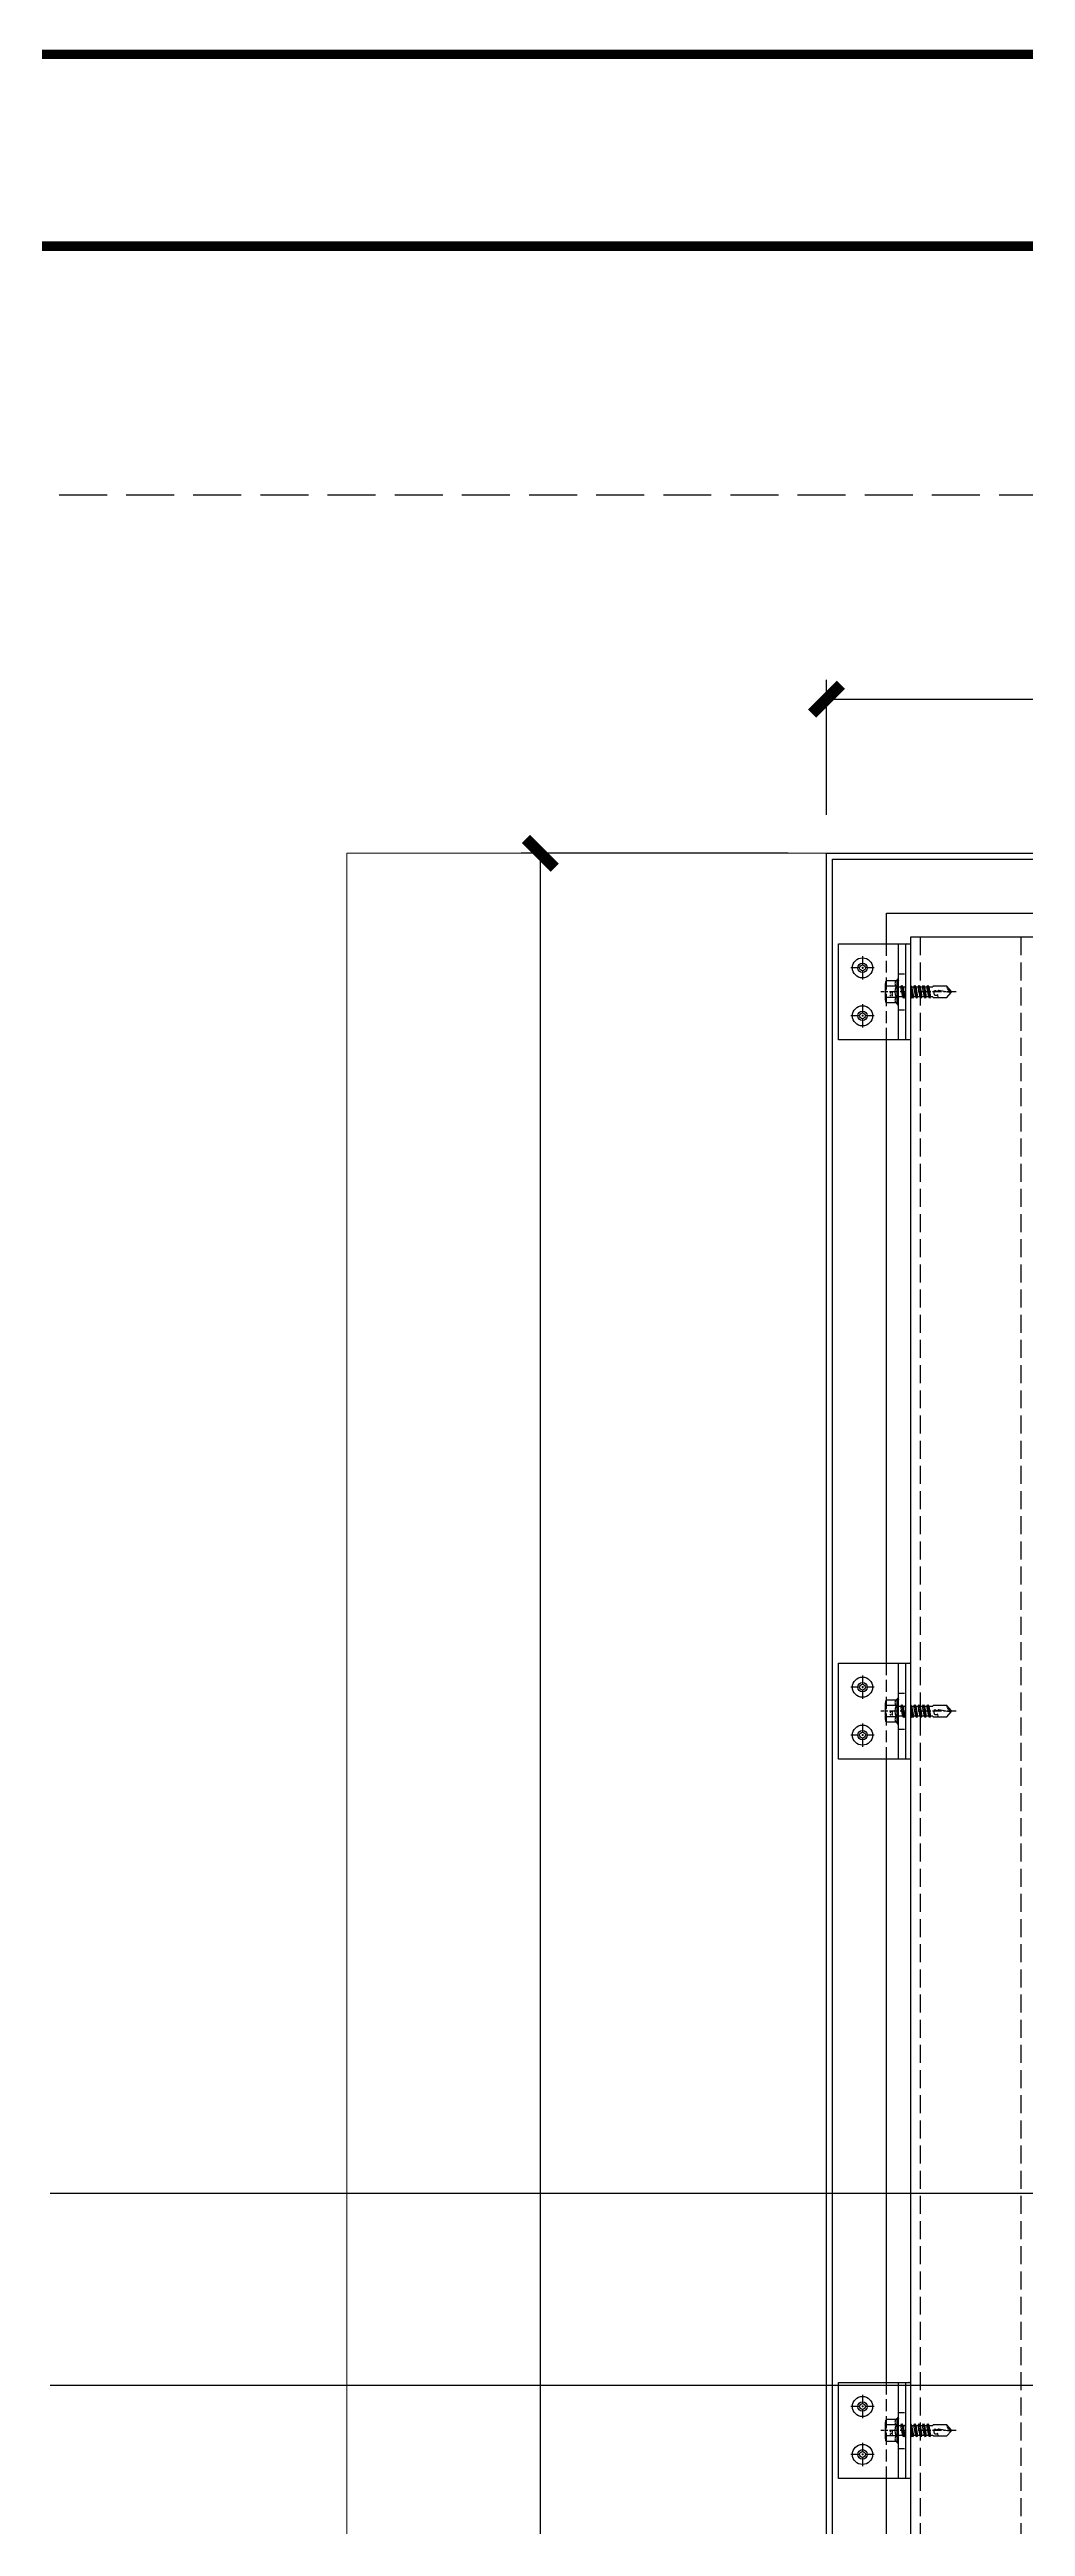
# Model space of a CAD drawing. Extents: x -202236 to 1002404, y -663931 to 1550022.
# Drawn here: x 15898 to 16305, y -355115 to -354082 of the extents above; entities that cross this region are included whole.
import ezdxf
from ezdxf.enums import TextEntityAlignment as Align
from ezdxf.xclip import XClip

# ---------------------------------------------------------------- set-up
doc = ezdxf.new("R2010")
doc.units = 0
for name, pattern in [('CENTER', [2, 1.25, -0.25, 0.25, -0.25]), ('ZN-CENTER', [2, 1.25, -0.25, 0.25, -0.25]), ('ZN-DASH', [0.35, 0.25, -0.1])]:
    doc.linetypes.add(name, pattern=pattern)
for name, color, linetype in [('!ZN1-填充-8', 8, 'Continuous'), ('!ZN3-铝板幕墙-3', 3, 'Continuous'), ('!ZN4-辅助材料-1', 1, 'Continuous'), ('!ZN4-配件-11', 11, 'Continuous'), ('!ZN5-钢材投影-40', 40, 'Continuous'), ('!ZN5-铝材投影-112', 112, 'Continuous'), ('!ZN6-虚线-8', 8, 'ZN-DASH'), ('0-cxFrame', 155, 'Continuous'), ('DIM', 173, 'Continuous')]:
    doc.layers.add(name, color=color, linetype=linetype)
doc.layers.add('0-cxText', color=131, linetype='Continuous', lineweight=25)
doc.layers.add('A-WALL-HATCH', color=8, linetype='Continuous', lineweight=13)
doc.styles.add('cx_tuming', font='simhei.ttf')
doc.styles.add('cx_tuqian1', font='')
doc.styles.add('DHTEXT-1', font='ROMANS.shx', dxfattribs={"width": 0.7, "bigfont": 'CHINESE.shx'})
doc.styles.add('黑体', font='simhei.ttf', dxfattribs={"height": 12})
doc.styles.get('cx_tuqian1').set_extended_font_data('SimSun')
doc.dimstyles.new('ZN8', dxfattribs={"dimscale": 8, "dimtxt": 2.5, "dimasz": 1.5, "dimexe": 1, "dimexo": 2, "dimgap": 0.9, "dimtad": 1, "dimdec": 0, "dimdsep": 46, "dimtxsty": 'DHTEXT-1', "dimblk": 'ARCHTICK', "dimcen": 2.5, "dimclrd": 173, "dimclre": 173, "dimclrt": 7, "dimazin": 2, "dimtfac": 1, "dimtix": 1, "dimtmove": 2, "dimatfit": 3, "dimfxl": 0, "dimarcsym": 0})

# ---------------------------------------------------------------- blocks, each defined once
blk = doc.blocks.new('*U188')
at = {"color": 0, "linetype": 'ZN-CENTER', "ltscale": 3}
blk.add_line((24, 0), (-7.3, 0), dxfattribs=at)
at = {"ltscale": 10}
for p, q in [((-5.4, -3.5), (-5.4, 3.5)), ((-1, 4.6), (-4.9, 4.6)), ((-1, 2.3), (-4.9, 2.3)), ((-0.6, -5.1), (-0.6, 5.1)), ((-0.2, 5.5), (0, 4.8)), ((0, -4.8), (0, 4.8)), ((0, 2.1), (14.3, 2.1)), ((1.4, 2.7), (2.2, -2.7)), ((3.2, 2.7), (4, -2.7)), ((5, 2.7), (5.8, -2.7)), ((6.8, 2.7), (7.6, -2.7)), ((8.6, 2.7), (9.4, -2.7)), ((10.4, 2.7), (11.2, -2.7)), ((12.2, 2.7), (13, -2.7)), ((-1, -2.3), (-4.9, -2.3)), ((-1, -4.6), (-4.9, -4.6)), ((-0.2, -5.5), (0, -4.8)), ((14.3, -2.1), (0, -2.1))]:
    blk.add_line(p, q, dxfattribs=at)
for points in [[(1.8, -2.1), (1, 2.1), (1.4, 2.7), (1.8, 2.1), (2.6, -2.1), (2.2, -2.7)], [(3.6, -2.1), (2.8, 2.1), (3.2, 2.7), (3.6, 2.1), (4.4, -2.1), (4, -2.7)], [(5.4, -2.1), (4.6, 2.1), (5, 2.7), (5.4, 2.1), (6.2, -2.1), (5.8, -2.7)], [(7.2, -2.1), (6.4, 2.1), (6.8, 2.7), (7.2, 2.1), (8, -2.1), (7.6, -2.7)], [(9, -2.1), (8.2, 2.1), (8.6, 2.7), (9, 2.1), (9.8, -2.1), (9.4, -2.7)], [(10.8, -2.1), (10, 2.1), (10.4, 2.7), (10.8, 2.1), (11.6, -2.1), (11.2, -2.7)], [(12.6, -2.1), (11.8, 2.1), (12.2, 2.7), (12.6, 2.1), (13.4, -2.1), (13, -2.7)]]:
    blk.add_lwpolyline(points, close=True, dxfattribs=at)
for points in [[(14.3, -2.1, -0.414214), (14.4, -2.2), (14.4, -2.3), (20.2, -2.3), (22, -0.3), (22, 0.3), (20.2, 2.3), (14.4, 2.3), (14.4, 2.2, -0.414214), (14.3, 2.1)], [(16.5, -2.3), (16.4, -1.2), (15.8, -1.5, -0.530462), (15, -1.2), (14.8, 0.1, -0.651316), (15.5, 0.5), (16, 0.2), (16.8, 0.7), (22, -0.3, -0.201226), (20.2, 2.3)]]:
    blk.add_lwpolyline(points, format="xyb", dxfattribs=at)
for centre, radius, start, end in [((-3.9, 3.5), 1.58, 133.1736, 226.8264), ((0.1, 0), 5.58, 155.5673, 204.4327), ((0.1, 3.5), 1.58, 133.1736, 226.8264), ((4.1, 0), 5.58, 155.5673, 204.4327), ((7.5, -2.9), 11.3, 132.4922, 138.6064), ((-3.9, -3.5), 1.58, 133.1736, 226.8264), ((0.1, -3.5), 1.58, 133.1736, 226.8264), ((7.5, 2.9), 11.3, 221.3936, 227.5078)]:
    blk.add_arc(centre, radius, start, end, dxfattribs=at)
at = {"layer": 'Defpoints', "color": 0, "ltscale": 10, "style": 'DHTEXT-1', "width": 0.7}
blk.add_text('5.5', height=1, rotation=90, dxfattribs=at).set_placement((-2.5, -0.9), align=Align.CENTER)
blk = doc.blocks.new('*U191')
at = {"color": 0, "linetype": 'CENTER', "ltscale": 3}
for p, q in [((4.9, 0), (-4.9, 0)), ((0, 4.9), (0, -4.9))]:
    blk.add_line(p, q, dxfattribs=at)
at = {"linetype": 'ByBlock', "ltscale": 10}
for radius in [4.2, 2, 1.23]:
    blk.add_circle((0, 0), radius, dxfattribs=at)
blk = doc.blocks.new('*U200')
at = {"ltscale": 0.125}
blk.add_wipeout([(-20, -30), (20, -30), (20, -5), (-20, -5)], dxfattribs=at).dxf.layer = '!ZN6-虚线-8'
at = {"layer": '!ZN1-填充-8'}
h = blk.add_hatch(dxfattribs=at)
h.set_pattern_fill('NET3', color=256, scale=0.75, angle=180, style=0)
h.set_pattern_definition([(180, (-1731.706, 294.7402), (-3e-16, -2.38125), []), (240, (-1731.706, 294.7402), (2.062223, -1.190625), []), (300, (-1731.706, 294.7402), (2.062223, 1.190625), [])])
h.paths.add_polyline_path([(20, 0), (-20, 0), (-20, -2), (20, -2)])
at = {"layer": '!ZN5-铝材投影-112'}
blk.add_lwpolyline([(20, -2), (-20, -2), (-20, -30), (20, -30)], close=True, dxfattribs=at)
at = {"layer": '!ZN6-虚线-8', "color": 8, "linetype": 'ZN-DASH', "ltscale": 20}
blk.add_line((-20, -10), (20, -10), dxfattribs=at)
at = {"layer": '!ZN6-虚线-8', "linetype": 'ZN-DASH', "ltscale": 10}
for p, q in [((-7.5, -5), (-7.5, -2)), ((7.5, -5), (7.5, -2))]:
    blk.add_line(p, q, dxfattribs=at)
at = {"layer": '!ZN4-配件-11', "color": 1, "xscale": -1, "rotation": 270}
for name, p in [('*U188', (0, -5)), ('*U191', (-10, -20)), ('*U191', (10, -20))]:
    blk.add_blockref(name, p, dxfattribs=at)
at = {"ltscale": 0.25}
blk.add_wipeout([(20, 0), (20, -2), (-20, -2), (-20, 0)], dxfattribs=at).dxf.layer = '!ZN4-辅助材料-1'
at = {"layer": '!ZN4-辅助材料-1'}
blk.add_lwpolyline([(20, 0), (-20, 0), (-20, -2), (20, -2)], close=True, dxfattribs=at)
at = {"layer": '!ZN5-铝材投影-112', "ltscale": 0.25}
blk.add_line((-20, -5), (20, -5), dxfattribs=at)
blk = doc.blocks.new('20250915154908')
at = {"layer": '!ZN3-铝板幕墙-3'}
for points in [[(-1745.4, 500), (-1745.4, 2500), (-1115.4, 2500), (-1115.4, 2182.1)], [(-1742.9, 502.5), (-1742.9, 2497.5), (-1117.9, 2497.5), (-1117.9, 2182.1)], [(-1408.8, 525), (-1720.4, 525), (-1720.4, 2475), (-1140.4, 2475), (-1140.4, 2182.1)]]:
    blk.add_lwpolyline(points, dxfattribs=at)
at = {"layer": '!ZN5-钢材投影-40'}
for p, q in [((-1710.4, 2465), (-1710.4, 535)), ((-1158.4, 2465), (-1710.4, 2465))]:
    blk.add_line(p, q, dxfattribs=at)
at = {"layer": '!ZN6-虚线-8', "ltscale": 30}
for p, q in [((-1706.4, 2465), (-1706.4, 535)), ((-1664.4, 2465), (-1664.4, 535))]:
    blk.add_line(p, q, dxfattribs=at)
at = {"layer": 'A-WALL-HATCH', "color": 1}
for p, q in [((-1945.4, 2500), (-1745.4, 2500)), ((-1945.4, 860.5), (-1945.4, 2500))]:
    blk.add_line(p, q, dxfattribs=at)
at = {"xscale": -1, "rotation": 270}
for p in [(-1710.4, 2442.2), (-1710.4, 2142.2), (-1710.4, 1842.2)]:
    blk.add_blockref('*U200', p, dxfattribs=at)
blk = doc.blocks.new('TK22.A2 L(Dragon)')
at = {"layer": '0-cxFrame', "color": 7, "const_width": 0.5}
blk.add_lwpolyline([(0, 0), (-594, 0), (-594, 420), (0, 420)], close=True, dxfattribs=at)
at = {"layer": '0-cxFrame', "const_width": 0.5}
blk.add_lwpolyline([(-80, 10), (-574, 10), (-574, 410), (-80, 410)], close=True, dxfattribs=at)
at = {"style": '黑体', "flags": 4}
blk.add_attdef('图幅', text='', height=3.3, dxfattribs=at).set_placement((-40, 3), align=Align.RIGHT)
at = {"layer": '0-cxText', "flags": 4}
for tag, height, style, p in [('建设单位', 3.5, 'cx_tuming', (-45, 240)), ('项目名称', 3.5, 'cx_tuming', (-45, 210)), ('子项名称', 3.5, 'cx_tuming', (-45, 180)), ('工程编号', 3.3, 'cx_tuqian1', (-35, 165)), ('图名1', 3.5, 'cx_tuming', (-45, 87)), ('图名2', 3.5, 'cx_tuming', (-45, 79)), ('图名3', 3.5, 'cx_tuming', (-45, 71)), ('出图日期', 3.3, 'cx_tuqian1', (-39, 60)), ('专业', 3.3, 'cx_tuqian1', (-55, 52)), ('图号', 3.3, 'cx_tuqian1', (-55, 44)), ('版次', 3.3, 'cx_tuqian1', (-20, 44))]:
    blk.add_attdef(tag, text='', height=height, dxfattribs=dict(at, style=style)).set_placement(p, align=Align.MIDDLE)
at = {"layer": 'Defpoints', "color": 6, "flags": 4}
for tag, height, style, p in [('tufu', 3.3, '黑体', (-12, 12)), ('dwfname', 4, 'cx_tuqian1', (-80, 3))]:
    blk.add_attdef(tag, text='', height=height, dxfattribs=dict(at, style=style)).set_placement(p, align=Align.RIGHT)
blk = doc.blocks.new('_ArchTick')
at = {"color": 0, "linetype": 'ByBlock', "const_width": 0.4}
blk.add_lwpolyline([(-0.5, -0.5), (0.5, 0.5)], dxfattribs=at)
blk = doc.blocks.new('*D654')
at = {"layer": 'Defpoints', "color": 0, "ltscale": 80, "transparency": 16777216}
for p in [(16102.6, -354417.3), (16221.9, -354417.3), (16241.9, -356417.3)]:
    blk.add_point(p, dxfattribs=at)
at = {"layer": 'DIM', "color": 173, "linetype": 'ByBlock', "lineweight": -2, "ltscale": 80, "transparency": 16777216}
for p, q in [((16205.9, -354417.3), (16094.6, -354417.3)), ((16102.6, -356417.3), (16102.6, -354417.3)), ((16225.9, -356417.3), (16094.6, -356417.3))]:
    blk.add_line(p, q, dxfattribs=at)
at = {"layer": 'DIM', "color": 173, "lineweight": -2, "ltscale": 80, "transparency": 16777216, "xscale": 12, "yscale": 12, "zscale": 12}
for p, rotation in [((16102.6, -354417.3), 90), ((16102.6, -356417.3), 270)]:
    blk.add_blockref('_ArchTick', p, dxfattribs=dict(at, rotation=rotation))
at = {"layer": 'DIM', "color": 7, "ltscale": 80, "transparency": 16777216, "insert": (16085.4, -355417.3), "char_height": 20, "attachment_point": 5, "rotation": 90, "style": 'DHTEXT-1'}
blk.add_mtext('2000', dxfattribs=at)
blk = doc.blocks.new('*D657')
at = {"layer": 'Defpoints', "color": 0, "ltscale": 80, "transparency": 16777216}
for p in [(16851.9, -354353), (16221.9, -354417.3), (16851.9, -354417.3)]:
    blk.add_point(p, dxfattribs=at)
at = {"layer": 'DIM', "color": 173, "linetype": 'ByBlock', "lineweight": -2, "ltscale": 80, "transparency": 16777216}
for p, q in [((16221.9, -354401.3), (16221.9, -354345)), ((16221.9, -354353), (16851.9, -354353)), ((16851.9, -354401.3), (16851.9, -354345))]:
    blk.add_line(p, q, dxfattribs=at)
at = {"layer": 'DIM', "color": 173, "lineweight": -2, "ltscale": 80, "transparency": 16777216, "xscale": 12, "yscale": 12, "zscale": 12, "rotation": 180}
blk.add_blockref('_ArchTick', (16221.9, -354353), dxfattribs=at)
at = {"layer": 'DIM', "color": 173, "lineweight": -2, "ltscale": 80, "transparency": 16777216, "xscale": 12, "yscale": 12, "zscale": 12}
blk.add_blockref('_ArchTick', (16851.9, -354353), dxfattribs=at)
at = {"layer": 'DIM', "color": 7, "ltscale": 80, "transparency": 16777216, "insert": (16536.9, -354335.8), "char_height": 20, "attachment_point": 5, "style": 'DHTEXT-1'}
blk.add_mtext('630', dxfattribs=at)

msp = doc.modelspace()

# ---------------------------------------------------------------- block references
at = {"layer": '!ZN6-虚线-8', "ltscale": 80}
ref = msp.add_blockref('20250915154908', (17967.31, -356917.27), dxfattribs=at)
XClip(ref).set_block_clipping_path([(-2410.5673113203, -287.5065699427), (-630.4496414075, 2649.3774353974)])

# ---------------------------------------------------------------- next in the draw order: block references
at = {"layer": '0-cxFrame', "xscale": 8, "yscale": 8, "zscale": 8}
msp.add_blockref('TK22.A2 L(Dragon)', (18942.2, -357444.07), dxfattribs=at)

# ---------------------------------------------------------------- next in the draw order: dimensions: what is measured, and where the dimension line sits
at = {"layer": 'DIM', "ltscale": 80}
dim = msp.add_linear_dim(base=(16851.86, -354352.96), p1=(16221.86, -354417.27), p2=(16851.86, -354417.27), dimstyle='ZN8', dxfattribs=at)
dim.commit()
dim.dimension.update_dxf_attribs({"geometry": '*D657', "text_midpoint": (16536.86, -354335.76)})
dim = msp.add_linear_dim(base=(16102.57, -354417.27), p1=(16241.86, -356417.27), p2=(16221.86, -354417.27), angle=90, dimstyle='ZN8', dxfattribs=at)
dim.commit()
dim.dimension.update_dxf_attribs({"geometry": '*D654', "text_midpoint": (16085.37, -355417.27)})

# ---------------------------------------------------------------- next in the draw order: leaders
at = {"layer": 'DIM'}
for points in [[(16627.64, -354956.56), (16590.65, -355056.28), (15898.2, -355056.28)], [(16565.99, -354976.28), (16060.03, -354976.28), (15898.2, -354976.28)]]:
    msp.add_leader(points, dimstyle='ZN8', dxfattribs=at)

doc.saveas('drawing.dxf')
